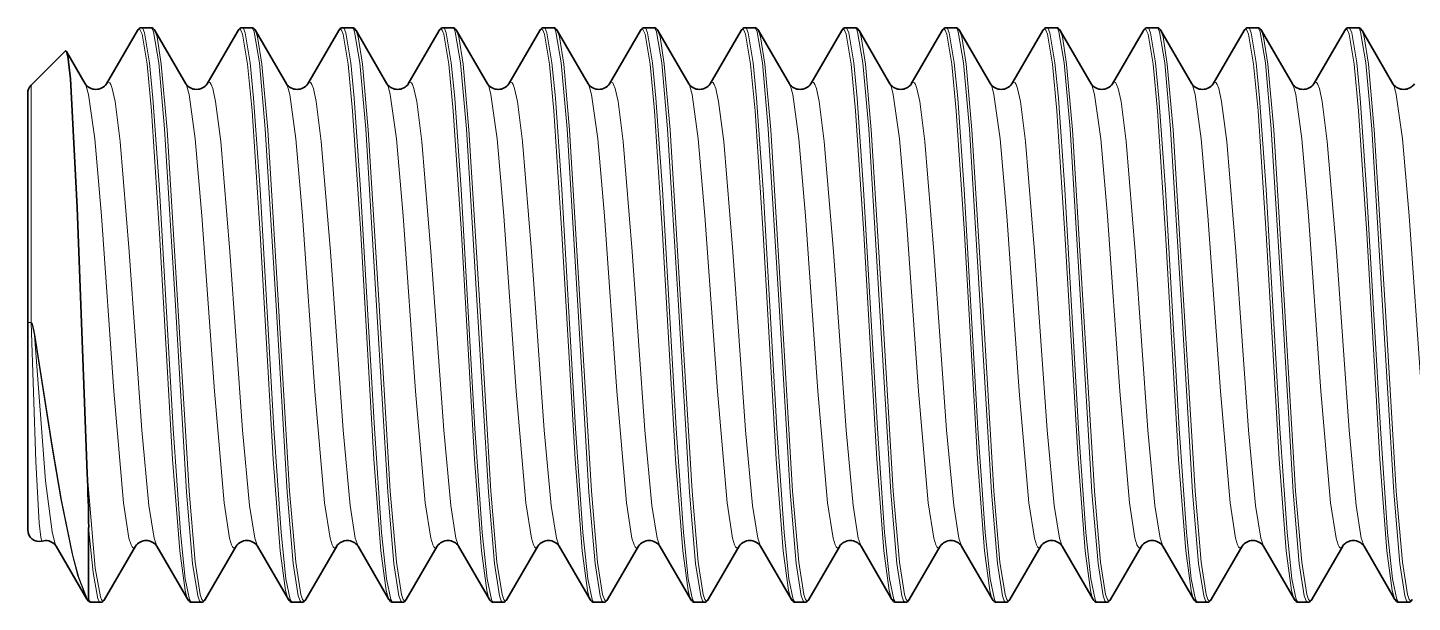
# Model space of a CAD drawing. Extents: x 276 to 976, y 40 to 757.
# Drawn here: x 859.6 to 869.23, y 452.56 to 456.56 of the extents above; entities that cross this region are included whole.
import ezdxf

# ---------------------------------------------------------------- set-up
doc = ezdxf.new("R2010")
doc.units = 0

msp = doc.modelspace()

# ---------------------------------------------------------------- linework, layer by layer
at = {"color": 7, "lineweight": 35, "ltscale": 0.010724}
for p, q in [((860.3629, 456.5435), (860.1475, 456.1726)), ((861.0629, 456.5435), (860.8474, 456.1726)), ((861.7628, 456.5435), (861.5474, 456.1726)), ((862.4628, 456.5435), (862.2474, 456.1726)), ((863.1628, 456.5435), (862.9474, 456.1726)), ((863.8629, 456.5435), (863.6475, 456.1726)), ((864.5629, 456.5435), (864.3474, 456.1726)), ((865.2628, 456.5435), (865.0474, 456.1726)), ((865.9628, 456.5435), (865.7474, 456.1726)), ((866.6628, 456.5435), (866.4474, 456.1726)), ((867.3629, 456.5435), (867.1475, 456.1726)), ((868.0629, 456.5435), (867.8474, 456.1726)), ((868.7628, 456.5435), (868.5474, 456.1726)), ((860.7128, 452.5822), (860.4974, 452.9531)), ((861.4128, 452.5822), (861.1974, 452.9531)), ((862.1129, 452.5822), (861.8975, 452.9531)), ((862.8129, 452.5822), (862.5974, 452.9531)), ((863.5128, 452.5822), (863.2974, 452.9531)), ((864.2128, 452.5822), (863.9974, 452.9531)), ((864.9128, 452.5822), (864.6974, 452.9531)), ((865.6129, 452.5822), (865.3975, 452.9531)), ((866.3129, 452.5822), (866.0974, 452.9531)), ((867.0128, 452.5822), (866.7974, 452.9531)), ((867.7128, 452.5822), (867.4974, 452.9531)), ((868.4128, 452.5822), (868.1974, 452.9531)), ((869.1129, 452.5822), (868.8975, 452.9531))]:
    msp.add_line(p, q, dxfattribs=at)
at = {"color": 7, "lineweight": 35, "ltscale": 0.00161}
for p, q in [((860.391, 456.5628), (860.4554, 456.5628)), ((861.791, 456.5628), (861.8553, 456.5628)), ((862.491, 456.5628), (862.5554, 456.5628)), ((863.191, 456.5628), (863.2554, 456.5628)), ((863.891, 456.5628), (863.9554, 456.5628)), ((865.291, 456.5628), (865.3553, 456.5628)), ((865.991, 456.5628), (866.0554, 456.5628)), ((866.691, 456.5628), (866.7554, 456.5628)), ((867.391, 456.5628), (867.4554, 456.5628)), ((868.791, 456.5628), (868.8553, 456.5628)), ((860.0409, 452.5628), (860.1053, 452.5628)), ((860.741, 452.5628), (860.8054, 452.5628)), ((861.441, 452.5628), (861.5054, 452.5628)), ((862.141, 452.5628), (862.2054, 452.5628)), ((863.541, 452.5628), (863.6053, 452.5628)), ((864.241, 452.5628), (864.3054, 452.5628)), ((864.941, 452.5628), (865.0054, 452.5628)), ((865.641, 452.5628), (865.7054, 452.5628)), ((867.041, 452.5628), (867.1053, 452.5628)), ((867.741, 452.5628), (867.8054, 452.5628)), ((868.441, 452.5628), (868.5054, 452.5628)), ((869.141, 452.5628), (869.2054, 452.5628))]:
    msp.add_line(p, q, dxfattribs=at)
at = {"color": 7, "lineweight": 35, "ltscale": 0.010723}
for p, q in [((860.4835, 456.5435), (860.6989, 456.1726)), ((861.8834, 456.5435), (862.0988, 456.1726)), ((862.5834, 456.5435), (862.7988, 456.1726)), ((863.2834, 456.5435), (863.4988, 456.1726)), ((863.9835, 456.5435), (864.1989, 456.1726)), ((865.3834, 456.5435), (865.5988, 456.1726)), ((866.0834, 456.5435), (866.2988, 456.1726)), ((866.7834, 456.5435), (866.9988, 456.1726)), ((867.4835, 456.5435), (867.6989, 456.1726)), ((868.8834, 456.5435), (869.0988, 456.1726)), ((860.1334, 452.5822), (860.3488, 452.9531)), ((860.8334, 452.5822), (861.0488, 452.9531)), ((861.5334, 452.5822), (861.7488, 452.9531)), ((862.2335, 452.5822), (862.4489, 452.9531)), ((863.6334, 452.5822), (863.8488, 452.9531)), ((864.3334, 452.5822), (864.5488, 452.9531)), ((865.0334, 452.5822), (865.2488, 452.9531)), ((865.7335, 452.5822), (865.9489, 452.9531)), ((867.1334, 452.5822), (867.3488, 452.9531)), ((867.8334, 452.5822), (868.0488, 452.9531)), ((868.5334, 452.5822), (868.7488, 452.9531))]:
    msp.add_line(p, q, dxfattribs=at)
at = {"color": 7, "lineweight": 35, "ltscale": 0.001611}
for p, q in [((861.0909, 456.5628), (861.1554, 456.5628)), ((864.5909, 456.5628), (864.6554, 456.5628)), ((868.0909, 456.5628), (868.1554, 456.5628)), ((862.8409, 452.5628), (862.9054, 452.5628)), ((866.3409, 452.5628), (866.4054, 452.5628))]:
    msp.add_line(p, q, dxfattribs=at)
at = {"color": 7, "lineweight": 35, "ltscale": 0.010722}
for p, q in [((861.1835, 456.5435), (861.3988, 456.1726)), ((864.6835, 456.5435), (864.8988, 456.1726)), ((868.1835, 456.5435), (868.3988, 456.1726)), ((862.9335, 452.5822), (863.1488, 452.9531)), ((866.4335, 452.5822), (866.6488, 452.9531))]:
    msp.add_line(p, q, dxfattribs=at)
at = {"color": 7, "lineweight": 35, "ltscale": 0.008427}
msp.add_line((859.6223, 456.162), (859.8607, 456.4004), dxfattribs=at)
at = {"color": 7, "lineweight": 35, "ltscale": 0.006509}
msp.add_line((859.868, 456.3977), (859.9988, 456.1726), dxfattribs=at)
at = {"color": 7, "lineweight": 35, "ltscale": 0.004721}
msp.add_line((859.5989, 455.9166), (859.5989, 456.1054), dxfattribs=at)
at = {"color": 7, "lineweight": 13, "ltscale": 0.004894}
msp.add_line((859.6223, 455.9662), (859.6223, 456.162), dxfattribs=at)
at = {"color": 7, "lineweight": 35, "ltscale": 0.035131}
msp.add_line((859.5989, 454.5114), (859.5989, 455.9166), dxfattribs=at)
at = {"color": 7, "lineweight": 13, "ltscale": 0.03642}
msp.add_line((859.6223, 454.5095), (859.6223, 455.9662), dxfattribs=at)
at = {"color": 7, "lineweight": 13, "ltscale": 0.000599894}
msp.add_line((859.5989, 454.5114), (859.6228, 454.5095), dxfattribs=at)
at = {"color": 7, "lineweight": 35, "ltscale": 0.033076}
msp.add_line((859.5989, 454.5114), (859.5989, 453.1884), dxfattribs=at)
at = {"color": 7, "lineweight": 13, "ltscale": 0.000602338}
msp.add_line((859.5989, 454.5114), (859.6228, 454.5085), dxfattribs=at)
at = {"color": 7, "lineweight": 13, "ltscale": 3.00273e-05}
msp.add_line((859.6223, 454.5095), (859.6229, 454.5084), dxfattribs=at)
at = {"color": 7, "lineweight": 13, "ltscale": 8.19761e-05}
msp.add_line((859.6484, 454.4238), (859.6453, 454.423), dxfattribs=at)
at = {"color": 7, "lineweight": 35, "ltscale": 0.00304}
msp.add_line((859.5989, 453.0667), (859.5989, 453.1884), dxfattribs=at)
at = {"color": 7, "lineweight": 35, "ltscale": 0.012357}
msp.add_line((860.0231, 452.5884), (860.0231, 453.0826), dxfattribs=at)
at = {"color": 7, "lineweight": 35, "ltscale": 0.000600061}
msp.add_line((859.7231, 452.9922), (859.6993, 452.9892), dxfattribs=at)
at = {"color": 7, "lineweight": 35, "ltscale": 0.010635}
msp.add_line((860.011, 452.5852), (859.7974, 452.9531), dxfattribs=at)
at = {"color": 7, "lineweight": 35, "ltscale": 0.000161462}
msp.add_line((860.011, 452.5852), (860.0143, 452.5797), dxfattribs=at)
at = {"color": 7, "lineweight": 35, "ltscale": 0.000131553}
msp.add_line((860.0173, 452.5759), (860.0141, 452.5801), dxfattribs=at)
at = {"color": 7, "lineweight": 13}
for points in [[(860.4294, 456.3087), (860.3945, 456.518), (860.3825, 456.5465), (860.3785, 456.5509), (860.3765, 456.5522), (860.3736, 456.5528)], [(860.4467, 456.318), (860.4117, 456.5281), (860.3998, 456.5565), (860.3958, 456.5609), (860.3938, 456.5622), (860.3909, 456.5628)], [(860.4554, 456.5628), (860.4575, 456.5625), (860.4616, 456.5597), (860.4658, 456.5541), (860.474, 456.5347), (860.511, 456.318)], [(860.4835, 456.5435), (860.4987, 456.4988), (860.5283, 456.3097)], [(861.1294, 456.3087), (861.0945, 456.518), (861.0825, 456.5465), (861.0785, 456.5509), (861.0765, 456.5522), (861.0736, 456.5528)], [(861.1467, 456.318), (861.1118, 456.5281), (861.0998, 456.5565), (861.0958, 456.5609), (861.0938, 456.5622), (861.0909, 456.5628)], [(861.1554, 456.5628), (861.1575, 456.5625), (861.1616, 456.5597), (861.1658, 456.5541), (861.174, 456.5347), (861.211, 456.318)], [(861.1835, 456.5435), (861.1987, 456.4988), (861.2283, 456.3097)], [(861.8293, 456.3087), (861.7944, 456.518), (861.7825, 456.5465), (861.7785, 456.5509), (861.7765, 456.5522), (861.7736, 456.5528)], [(861.8467, 456.318), (861.8118, 456.5281), (861.7998, 456.5565), (861.7958, 456.5609), (861.7938, 456.5622), (861.7909, 456.5628)], [(861.8553, 456.5628), (861.8574, 456.5625), (861.8616, 456.5597), (861.8657, 456.5541), (861.874, 456.5347), (861.911, 456.318)], [(861.8834, 456.5435), (861.8987, 456.4988), (861.9283, 456.3097)], [(862.5294, 456.3087), (862.4944, 456.518), (862.4825, 456.5465), (862.4785, 456.5509), (862.4765, 456.5522), (862.4736, 456.5528)], [(862.5466, 456.318), (862.5118, 456.5281), (862.4998, 456.5565), (862.4958, 456.5609), (862.4938, 456.5622), (862.4909, 456.5628)], [(862.5554, 456.5628), (862.5574, 456.5625), (862.5616, 456.5597), (862.5657, 456.5541), (862.574, 456.5347), (862.611, 456.318)], [(862.5834, 456.5435), (862.5987, 456.4988), (862.6283, 456.3097)], [(863.2294, 456.3087), (863.1945, 456.518), (863.1825, 456.5465), (863.1785, 456.5509), (863.1765, 456.5522), (863.1736, 456.5528)], [(863.2466, 456.318), (863.2118, 456.5281), (863.1998, 456.5565), (863.1958, 456.5609), (863.1938, 456.5622), (863.1909, 456.5628)], [(863.2554, 456.5628), (863.2574, 456.5625), (863.2616, 456.5597), (863.2657, 456.5541), (863.274, 456.5347), (863.311, 456.318)], [(863.2834, 456.5435), (863.2987, 456.4988), (863.3283, 456.3097)], [(863.9294, 456.3087), (863.8945, 456.518), (863.8825, 456.5465), (863.8785, 456.5509), (863.8765, 456.5522), (863.8736, 456.5528)], [(863.9467, 456.318), (863.9117, 456.5281), (863.8998, 456.5565), (863.8958, 456.5609), (863.8938, 456.5622), (863.8909, 456.5628)], [(863.9554, 456.5628), (863.9575, 456.5625), (863.9616, 456.5597), (863.9658, 456.5541), (863.974, 456.5347), (864.011, 456.318)], [(863.9835, 456.5435), (863.9987, 456.4988), (864.0283, 456.3097)], [(864.6294, 456.3087), (864.5945, 456.518), (864.5825, 456.5465), (864.5785, 456.5509), (864.5765, 456.5522), (864.5736, 456.5528)], [(864.6467, 456.318), (864.6118, 456.5281), (864.5998, 456.5565), (864.5958, 456.5609), (864.5938, 456.5622), (864.5909, 456.5628)], [(864.6554, 456.5628), (864.6575, 456.5625), (864.6616, 456.5597), (864.6658, 456.5541), (864.674, 456.5347), (864.711, 456.318)], [(864.6835, 456.5435), (864.6987, 456.4988), (864.7283, 456.3097)], [(865.3293, 456.3087), (865.2944, 456.518), (865.2825, 456.5465), (865.2785, 456.5509), (865.2765, 456.5522), (865.2736, 456.5528)], [(865.3467, 456.318), (865.3118, 456.5281), (865.2998, 456.5565), (865.2958, 456.5609), (865.2938, 456.5622), (865.2909, 456.5628)], [(865.3553, 456.5628), (865.3574, 456.5625), (865.3616, 456.5597), (865.3657, 456.5541), (865.374, 456.5347), (865.411, 456.318)], [(865.3834, 456.5435), (865.3987, 456.4988), (865.4283, 456.3097)], [(866.0294, 456.3087), (865.9944, 456.518), (865.9825, 456.5465), (865.9785, 456.5509), (865.9765, 456.5522), (865.9736, 456.5528)], [(866.0466, 456.318), (866.0118, 456.5281), (865.9998, 456.5565), (865.9958, 456.5609), (865.9938, 456.5622), (865.9909, 456.5628)], [(866.0554, 456.5628), (866.0574, 456.5625), (866.0616, 456.5597), (866.0657, 456.5541), (866.074, 456.5347), (866.111, 456.318)], [(866.0834, 456.5435), (866.0987, 456.4988), (866.1283, 456.3097)], [(866.7294, 456.3087), (866.6945, 456.518), (866.6825, 456.5465), (866.6785, 456.5509), (866.6765, 456.5522), (866.6736, 456.5528)], [(866.7466, 456.318), (866.7118, 456.5281), (866.6998, 456.5565), (866.6958, 456.5609), (866.6938, 456.5622), (866.6909, 456.5628)], [(866.7554, 456.5628), (866.7574, 456.5625), (866.7616, 456.5597), (866.7657, 456.5541), (866.774, 456.5347), (866.811, 456.318)], [(866.7834, 456.5435), (866.7987, 456.4988), (866.8283, 456.3097)], [(867.4294, 456.3087), (867.3945, 456.518), (867.3825, 456.5465), (867.3785, 456.5509), (867.3765, 456.5522), (867.3736, 456.5528)], [(867.4467, 456.318), (867.4117, 456.5281), (867.3998, 456.5565), (867.3958, 456.5609), (867.3938, 456.5622), (867.3909, 456.5628)], [(867.4554, 456.5628), (867.4575, 456.5625), (867.4616, 456.5597), (867.4658, 456.5541), (867.474, 456.5347), (867.511, 456.318)], [(867.4835, 456.5435), (867.4987, 456.4988), (867.5283, 456.3097)], [(868.1294, 456.3087), (868.0945, 456.518), (868.0825, 456.5465), (868.0785, 456.5509), (868.0765, 456.5522), (868.0736, 456.5528)], [(868.1467, 456.318), (868.1118, 456.5281), (868.0998, 456.5565), (868.0958, 456.5609), (868.0938, 456.5622), (868.0909, 456.5628)], [(868.1554, 456.5628), (868.1575, 456.5625), (868.1616, 456.5597), (868.1658, 456.5541), (868.174, 456.5347), (868.211, 456.318)], [(868.1835, 456.5435), (868.1987, 456.4988), (868.2283, 456.3097)], [(868.8293, 456.3087), (868.7944, 456.518), (868.7825, 456.5465), (868.7785, 456.5509), (868.7765, 456.5522), (868.7736, 456.5528)], [(868.8467, 456.318), (868.8118, 456.5281), (868.7998, 456.5565), (868.7958, 456.5609), (868.7938, 456.5622), (868.7909, 456.5628)], [(868.8553, 456.5628), (868.8574, 456.5625), (868.8616, 456.5597), (868.8657, 456.5541), (868.874, 456.5347), (868.911, 456.318)], [(868.8834, 456.5435), (868.8987, 456.4988), (868.9283, 456.3097)], [(860.7128, 452.5822), (860.7064, 452.5966), (860.6936, 452.6445), (860.6567, 452.9214), (860.6075, 453.5582), (860.5164, 455.1293), (860.4599, 455.9852), (860.4294, 456.3087)], [(860.7409, 452.5628), (860.7379, 452.5636), (860.7358, 452.565), (860.7318, 452.5697), (860.7256, 452.5817), (860.6957, 452.7256), (860.6616, 453.0488), (860.6111, 453.7736), (860.5156, 455.437), (860.4706, 456.0728), (860.4467, 456.318)], [(860.511, 456.318), (860.5519, 455.8577), (860.6266, 454.629), (860.7043, 453.3293), (860.7467, 452.833), (860.782, 452.6065), (860.7941, 452.573), (860.8002, 452.565), (860.8036, 452.5631), (860.8054, 452.5628)], [(860.5283, 456.3097), (860.5692, 455.8521), (860.6439, 454.6293), (860.7217, 453.3359), (860.764, 452.8422), (860.7993, 452.6166), (860.8114, 452.5831), (860.8174, 452.575), (860.8209, 452.5731), (860.8226, 452.5728)], [(861.4128, 452.5822), (861.4064, 452.5966), (861.3936, 452.6445), (861.3567, 452.9214), (861.3076, 453.5582), (861.2164, 455.1293), (861.1599, 455.9852), (861.1294, 456.3087)], [(861.4409, 452.5628), (861.4379, 452.5636), (861.4358, 452.565), (861.4318, 452.5697), (861.4257, 452.5817), (861.3957, 452.7256), (861.3616, 453.0488), (861.3112, 453.7736), (861.2156, 455.437), (861.1707, 456.0728), (861.1467, 456.318)], [(861.211, 456.318), (861.2518, 455.8577), (861.3267, 454.629), (861.4044, 453.3293), (861.4467, 452.833), (861.482, 452.6065), (861.4941, 452.573), (861.5002, 452.565), (861.5037, 452.5631), (861.5054, 452.5628)], [(861.2283, 456.3097), (861.2692, 455.8521), (861.3439, 454.6293), (861.4217, 453.3359), (861.464, 452.8422), (861.4993, 452.6166), (861.5114, 452.5831), (861.5175, 452.575), (861.5209, 452.5731), (861.5226, 452.5728)], [(862.1129, 452.5822), (862.1064, 452.5966), (862.0936, 452.6445), (862.0566, 452.9214), (862.0076, 453.5582), (861.9164, 455.1293), (861.8599, 455.9852), (861.8293, 456.3087)], [(862.1409, 452.5628), (862.1378, 452.5636), (862.1358, 452.565), (862.1317, 452.5697), (862.1256, 452.5817), (862.0957, 452.7256), (862.0616, 453.0488), (862.0112, 453.7736), (861.9155, 455.437), (861.8706, 456.0728), (861.8467, 456.318)], [(861.911, 456.318), (861.9518, 455.8577), (862.0266, 454.629), (862.1044, 453.3293), (862.1467, 452.833), (862.182, 452.6065), (862.1941, 452.573), (862.2002, 452.565), (862.2036, 452.5631), (862.2054, 452.5628)], [(861.9283, 456.3097), (861.9691, 455.8521), (862.0439, 454.6293), (862.1217, 453.3359), (862.1641, 452.8422), (862.1993, 452.6166), (862.2114, 452.5831), (862.2175, 452.575), (862.2209, 452.5731), (862.2227, 452.5728)], [(862.8129, 452.5822), (862.8064, 452.5966), (862.7936, 452.6445), (862.7567, 452.9214), (862.7076, 453.5582), (862.6165, 455.1293), (862.5599, 455.9852), (862.5294, 456.3087)], [(862.8409, 452.5628), (862.8378, 452.5636), (862.8358, 452.565), (862.8317, 452.5697), (862.8257, 452.5817), (862.7957, 452.7256), (862.7616, 453.0488), (862.7112, 453.7736), (862.6155, 455.437), (862.5707, 456.0728), (862.5466, 456.318)], [(862.611, 456.318), (862.6519, 455.8577), (862.7266, 454.629), (862.8043, 453.3293), (862.8467, 452.833), (862.882, 452.6065), (862.8941, 452.573), (862.9001, 452.565), (862.9036, 452.5631), (862.9054, 452.5628)], [(862.6283, 456.3097), (862.6691, 455.8521), (862.744, 454.6293), (862.8217, 453.3359), (862.864, 452.8422), (862.8993, 452.6166), (862.9114, 452.5831), (862.9175, 452.575), (862.9209, 452.5731), (862.9227, 452.5728)], [(863.5128, 452.5822), (863.5064, 452.5966), (863.4937, 452.6445), (863.4567, 452.9214), (863.4076, 453.5582), (863.3164, 455.1293), (863.2599, 455.9852), (863.2294, 456.3087)], [(863.5409, 452.5628), (863.5378, 452.5636), (863.5358, 452.565), (863.5317, 452.5697), (863.5256, 452.5817), (863.4957, 452.7256), (863.4617, 453.0488), (863.4111, 453.7736), (863.3156, 455.437), (863.2706, 456.0728), (863.2466, 456.318)], [(863.311, 456.318), (863.3519, 455.8577), (863.4266, 454.629), (863.5043, 453.3293), (863.5468, 452.833), (863.582, 452.6065), (863.5941, 452.573), (863.6002, 452.565), (863.6036, 452.5631), (863.6053, 452.5628)], [(863.3283, 456.3097), (863.3691, 455.8521), (863.444, 454.6293), (863.5217, 453.3359), (863.564, 452.8422), (863.5992, 452.6166), (863.6114, 452.5831), (863.6174, 452.575), (863.6209, 452.5731), (863.6227, 452.5728)], [(864.2128, 452.5822), (864.2064, 452.5966), (864.1936, 452.6445), (864.1567, 452.9214), (864.1075, 453.5582), (864.0164, 455.1293), (863.9599, 455.9852), (863.9294, 456.3087)], [(864.2409, 452.5628), (864.2379, 452.5636), (864.2358, 452.565), (864.2318, 452.5697), (864.2256, 452.5817), (864.1957, 452.7256), (864.1616, 453.0488), (864.1111, 453.7736), (864.0156, 455.437), (863.9706, 456.0728), (863.9467, 456.318)], [(864.011, 456.318), (864.0519, 455.8577), (864.1266, 454.629), (864.2043, 453.3293), (864.2467, 452.833), (864.282, 452.6065), (864.2941, 452.573), (864.3002, 452.565), (864.3036, 452.5631), (864.3054, 452.5628)], [(864.0283, 456.3097), (864.0692, 455.8521), (864.1439, 454.6293), (864.2217, 453.3359), (864.264, 452.8422), (864.2993, 452.6166), (864.3114, 452.5831), (864.3174, 452.575), (864.3209, 452.5731), (864.3226, 452.5728)], [(864.9128, 452.5822), (864.9064, 452.5966), (864.8936, 452.6445), (864.8567, 452.9214), (864.8076, 453.5582), (864.7164, 455.1293), (864.6599, 455.9852), (864.6294, 456.3087)], [(864.9409, 452.5628), (864.9379, 452.5636), (864.9358, 452.565), (864.9318, 452.5697), (864.9257, 452.5817), (864.8957, 452.7256), (864.8616, 453.0488), (864.8112, 453.7736), (864.7156, 455.437), (864.6707, 456.0728), (864.6467, 456.318)], [(864.711, 456.318), (864.7518, 455.8577), (864.8267, 454.629), (864.9044, 453.3293), (864.9467, 452.833), (864.982, 452.6065), (864.9941, 452.573), (865.0002, 452.565), (865.0037, 452.5631), (865.0054, 452.5628)], [(864.7283, 456.3097), (864.7692, 455.8521), (864.8439, 454.6293), (864.9217, 453.3359), (864.964, 452.8422), (864.9993, 452.6166), (865.0114, 452.5831), (865.0175, 452.575), (865.0209, 452.5731), (865.0226, 452.5728)], [(865.6129, 452.5822), (865.6064, 452.5966), (865.5936, 452.6445), (865.5566, 452.9214), (865.5076, 453.5582), (865.4164, 455.1293), (865.3599, 455.9852), (865.3293, 456.3087)], [(865.6409, 452.5628), (865.6378, 452.5636), (865.6358, 452.565), (865.6317, 452.5697), (865.6256, 452.5817), (865.5957, 452.7256), (865.5616, 453.0488), (865.5112, 453.7736), (865.4155, 455.437), (865.3706, 456.0728), (865.3467, 456.318)], [(865.411, 456.318), (865.4518, 455.8577), (865.5266, 454.629), (865.6044, 453.3293), (865.6467, 452.833), (865.682, 452.6065), (865.6941, 452.573), (865.7002, 452.565), (865.7036, 452.5631), (865.7054, 452.5628)], [(865.4283, 456.3097), (865.4691, 455.8521), (865.5439, 454.6293), (865.6217, 453.3359), (865.6641, 452.8422), (865.6993, 452.6166), (865.7114, 452.5831), (865.7175, 452.575), (865.7209, 452.5731), (865.7227, 452.5728)], [(866.3129, 452.5822), (866.3064, 452.5966), (866.2936, 452.6445), (866.2567, 452.9214), (866.2076, 453.5582), (866.1165, 455.1293), (866.0599, 455.9852), (866.0294, 456.3087)], [(866.3409, 452.5628), (866.3378, 452.5636), (866.3358, 452.565), (866.3317, 452.5697), (866.3257, 452.5817), (866.2957, 452.7256), (866.2616, 453.0488), (866.2112, 453.7736), (866.1155, 455.437), (866.0707, 456.0728), (866.0466, 456.318)], [(866.111, 456.318), (866.1519, 455.8577), (866.2266, 454.629), (866.3043, 453.3293), (866.3467, 452.833), (866.382, 452.6065), (866.3941, 452.573), (866.4001, 452.565), (866.4036, 452.5631), (866.4054, 452.5628)], [(866.1283, 456.3097), (866.1691, 455.8521), (866.244, 454.6293), (866.3217, 453.3359), (866.364, 452.8422), (866.3993, 452.6166), (866.4114, 452.5831), (866.4175, 452.575), (866.4209, 452.5731), (866.4227, 452.5728)], [(867.0128, 452.5822), (867.0064, 452.5966), (866.9937, 452.6445), (866.9567, 452.9214), (866.9076, 453.5582), (866.8164, 455.1293), (866.7599, 455.9852), (866.7294, 456.3087)], [(867.0409, 452.5628), (867.0378, 452.5636), (867.0358, 452.565), (867.0317, 452.5697), (867.0256, 452.5817), (866.9957, 452.7256), (866.9617, 453.0488), (866.9111, 453.7736), (866.8156, 455.437), (866.7706, 456.0728), (866.7466, 456.318)], [(866.811, 456.318), (866.8519, 455.8577), (866.9266, 454.629), (867.0043, 453.3293), (867.0468, 452.833), (867.082, 452.6065), (867.0941, 452.573), (867.1002, 452.565), (867.1036, 452.5631), (867.1053, 452.5628)], [(866.8283, 456.3097), (866.8691, 455.8521), (866.944, 454.6293), (867.0217, 453.3359), (867.064, 452.8422), (867.0992, 452.6166), (867.1114, 452.5831), (867.1174, 452.575), (867.1209, 452.5731), (867.1227, 452.5728)], [(867.7128, 452.5822), (867.7064, 452.5966), (867.6936, 452.6445), (867.6567, 452.9214), (867.6075, 453.5582), (867.5164, 455.1293), (867.4599, 455.9852), (867.4294, 456.3087)], [(867.7409, 452.5628), (867.7379, 452.5636), (867.7358, 452.565), (867.7318, 452.5697), (867.7256, 452.5817), (867.6957, 452.7256), (867.6616, 453.0488), (867.6111, 453.7736), (867.5156, 455.437), (867.4706, 456.0728), (867.4467, 456.318)], [(867.511, 456.318), (867.5519, 455.8577), (867.6266, 454.629), (867.7043, 453.3293), (867.7467, 452.833), (867.782, 452.6065), (867.7941, 452.573), (867.8002, 452.565), (867.8036, 452.5631), (867.8054, 452.5628)], [(867.5283, 456.3097), (867.5692, 455.8521), (867.6439, 454.6293), (867.7217, 453.3359), (867.764, 452.8422), (867.7993, 452.6166), (867.8114, 452.5831), (867.8174, 452.575), (867.8209, 452.5731), (867.8226, 452.5728)], [(868.4128, 452.5822), (868.4064, 452.5966), (868.3936, 452.6445), (868.3567, 452.9214), (868.3076, 453.5582), (868.2164, 455.1293), (868.1599, 455.9852), (868.1294, 456.3087)], [(868.4409, 452.5628), (868.4379, 452.5636), (868.4358, 452.565), (868.4318, 452.5697), (868.4257, 452.5817), (868.3957, 452.7256), (868.3616, 453.0488), (868.3112, 453.7736), (868.2156, 455.437), (868.1707, 456.0728), (868.1467, 456.318)], [(868.211, 456.318), (868.2518, 455.8577), (868.3267, 454.629), (868.4044, 453.3293), (868.4467, 452.833), (868.482, 452.6065), (868.4941, 452.573), (868.5002, 452.565), (868.5037, 452.5631), (868.5054, 452.5628)], [(868.2283, 456.3097), (868.2692, 455.8521), (868.3439, 454.6293), (868.4217, 453.3359), (868.464, 452.8422), (868.4993, 452.6166), (868.5114, 452.5831), (868.5175, 452.575), (868.5209, 452.5731), (868.5226, 452.5728)], [(869.1129, 452.5822), (869.1064, 452.5966), (869.0936, 452.6445), (869.0566, 452.9214), (869.0076, 453.5582), (868.9164, 455.1293), (868.8599, 455.9852), (868.8293, 456.3087)], [(869.1409, 452.5628), (869.1378, 452.5636), (869.1358, 452.565), (869.1317, 452.5697), (869.1256, 452.5817), (869.0957, 452.7256), (869.0616, 453.0488), (869.0112, 453.7736), (868.9155, 455.437), (868.8706, 456.0728), (868.8467, 456.318)], [(868.911, 456.318), (868.9518, 455.8577), (869.0266, 454.629), (869.1044, 453.3293), (869.1467, 452.833), (869.182, 452.6065), (869.1941, 452.573), (869.2002, 452.565), (869.2036, 452.5631), (869.2054, 452.5628)], [(868.9283, 456.3097), (868.9691, 455.8521), (869.0439, 454.6293), (869.1217, 453.3359), (869.1641, 452.8422), (869.1993, 452.6166), (869.2114, 452.5831), (869.2175, 452.575), (869.2209, 452.5731), (869.2227, 452.5728)], [(859.9988, 456.1726), (860.0067, 456.1552), (860.022, 456.0985), (860.065, 455.7899), (860.1117, 455.252), (860.1978, 454.0318), (860.2653, 453.2547), (860.3036, 453.0083), (860.3177, 452.9627), (860.3248, 452.9493), (860.3297, 452.9441), (860.332, 452.9426), (860.3356, 452.9417)], [(860.1606, 456.184), (860.1658, 456.1822), (860.1693, 456.179), (860.1762, 456.1681), (860.1865, 456.1405), (860.2065, 456.0486), (860.2419, 455.7714), (860.3049, 455.005), (860.3933, 453.7603), (860.4423, 453.2375), (860.4783, 453.0094), (860.4974, 452.9531)], [(860.6989, 456.1726), (860.7067, 456.1552), (860.722, 456.0985), (860.765, 455.7899), (860.8117, 455.252), (860.8978, 454.0318), (860.9652, 453.2547), (861.0036, 453.0083), (861.0177, 452.9627), (861.0248, 452.9493), (861.0297, 452.9441), (861.032, 452.9426), (861.0356, 452.9417)], [(860.8606, 456.184), (860.8658, 456.1822), (860.8693, 456.179), (860.8762, 456.1681), (860.8865, 456.1405), (860.9065, 456.0486), (860.9419, 455.7714), (861.0049, 455.005), (861.0933, 453.7603), (861.1423, 453.2375), (861.1783, 453.0094), (861.1974, 452.9531)], [(861.3988, 456.1726), (861.4066, 456.1552), (861.422, 456.0985), (861.465, 455.7899), (861.5117, 455.252), (861.5978, 454.0318), (861.6652, 453.2547), (861.7036, 453.0083), (861.7177, 452.9627), (861.7249, 452.9493), (861.7296, 452.9441), (861.7321, 452.9426), (861.7357, 452.9417)], [(861.5607, 456.184), (861.5659, 456.1822), (861.5693, 456.179), (861.5762, 456.1681), (861.5865, 456.1405), (861.6064, 456.0486), (861.6419, 455.7714), (861.7048, 455.005), (861.7933, 453.7603), (861.8423, 453.2375), (861.8783, 453.0094), (861.8975, 452.9531)], [(862.0988, 456.1726), (862.1066, 456.1552), (862.1219, 456.0985), (862.165, 455.7899), (862.2117, 455.252), (862.2979, 454.0318), (862.3652, 453.2547), (862.4036, 453.0083), (862.4177, 452.9627), (862.4249, 452.9493), (862.4296, 452.9441), (862.432, 452.9426), (862.4357, 452.9417)], [(862.2606, 456.184), (862.2659, 456.1822), (862.2693, 456.179), (862.2762, 456.1681), (862.2865, 456.1405), (862.3065, 456.0486), (862.3419, 455.7714), (862.4048, 455.005), (862.4933, 453.7603), (862.5422, 453.2375), (862.5783, 453.0094), (862.5974, 452.9531)], [(862.7988, 456.1726), (862.8066, 456.1552), (862.822, 456.0985), (862.865, 455.7899), (862.9117, 455.252), (862.9978, 454.0318), (863.0652, 453.2547), (863.1036, 453.0083), (863.1177, 452.9627), (863.1249, 452.9493), (863.1296, 452.9441), (863.132, 452.9426), (863.1356, 452.9417)], [(862.9606, 456.184), (862.9658, 456.1822), (862.9693, 456.179), (862.9762, 456.1681), (862.9865, 456.1405), (863.0065, 456.0486), (863.0419, 455.7714), (863.1049, 455.005), (863.1934, 453.7603), (863.2422, 453.2375), (863.2783, 453.0094), (863.2974, 452.9531)], [(863.4988, 456.1726), (863.5067, 456.1552), (863.522, 456.0985), (863.565, 455.7899), (863.6117, 455.252), (863.6978, 454.0318), (863.7653, 453.2547), (863.8036, 453.0083), (863.8177, 452.9627), (863.8248, 452.9493), (863.8297, 452.9441), (863.832, 452.9426), (863.8356, 452.9417)], [(863.6606, 456.184), (863.6658, 456.1822), (863.6693, 456.179), (863.6762, 456.1681), (863.6865, 456.1405), (863.7065, 456.0486), (863.7419, 455.7714), (863.8049, 455.005), (863.8933, 453.7603), (863.9423, 453.2375), (863.9783, 453.0094), (863.9974, 452.9531)], [(864.1989, 456.1726), (864.2067, 456.1552), (864.222, 456.0985), (864.265, 455.7899), (864.3117, 455.252), (864.3978, 454.0318), (864.4652, 453.2547), (864.5036, 453.0083), (864.5177, 452.9627), (864.5248, 452.9493), (864.5297, 452.9441), (864.532, 452.9426), (864.5356, 452.9417)], [(864.3606, 456.184), (864.3658, 456.1822), (864.3693, 456.179), (864.3762, 456.1681), (864.3865, 456.1405), (864.4065, 456.0486), (864.4419, 455.7714), (864.5049, 455.005), (864.5933, 453.7603), (864.6423, 453.2375), (864.6783, 453.0094), (864.6974, 452.9531)], [(864.8988, 456.1726), (864.9066, 456.1552), (864.922, 456.0985), (864.965, 455.7899), (865.0117, 455.252), (865.0978, 454.0318), (865.1652, 453.2547), (865.2036, 453.0083), (865.2177, 452.9627), (865.2249, 452.9493), (865.2296, 452.9441), (865.2321, 452.9426), (865.2357, 452.9417)], [(865.0607, 456.184), (865.0659, 456.1822), (865.0693, 456.179), (865.0762, 456.1681), (865.0865, 456.1405), (865.1064, 456.0486), (865.1419, 455.7714), (865.2048, 455.005), (865.2933, 453.7603), (865.3423, 453.2375), (865.3783, 453.0094), (865.3975, 452.9531)], [(865.5988, 456.1726), (865.6066, 456.1552), (865.6219, 456.0985), (865.665, 455.7899), (865.7117, 455.252), (865.7979, 454.0318), (865.8652, 453.2547), (865.9036, 453.0083), (865.9177, 452.9627), (865.9249, 452.9493), (865.9296, 452.9441), (865.932, 452.9426), (865.9357, 452.9417)], [(865.7606, 456.184), (865.7659, 456.1822), (865.7693, 456.179), (865.7762, 456.1681), (865.7865, 456.1405), (865.8065, 456.0486), (865.8419, 455.7714), (865.9048, 455.005), (865.9933, 453.7603), (866.0422, 453.2375), (866.0783, 453.0094), (866.0974, 452.9531)], [(866.2988, 456.1726), (866.3066, 456.1552), (866.322, 456.0985), (866.365, 455.7899), (866.4117, 455.252), (866.4978, 454.0318), (866.5652, 453.2547), (866.6036, 453.0083), (866.6177, 452.9627), (866.6249, 452.9493), (866.6296, 452.9441), (866.632, 452.9426), (866.6356, 452.9417)], [(866.4606, 456.184), (866.4658, 456.1822), (866.4693, 456.179), (866.4762, 456.1681), (866.4865, 456.1405), (866.5065, 456.0486), (866.5419, 455.7714), (866.6049, 455.005), (866.6934, 453.7603), (866.7422, 453.2375), (866.7783, 453.0094), (866.7974, 452.9531)], [(866.9988, 456.1726), (867.0067, 456.1552), (867.022, 456.0985), (867.065, 455.7899), (867.1117, 455.252), (867.1978, 454.0318), (867.2653, 453.2547), (867.3036, 453.0083), (867.3177, 452.9627), (867.3248, 452.9493), (867.3297, 452.9441), (867.332, 452.9426), (867.3356, 452.9417)], [(867.1606, 456.184), (867.1658, 456.1822), (867.1693, 456.179), (867.1762, 456.1681), (867.1865, 456.1405), (867.2065, 456.0486), (867.2419, 455.7714), (867.3049, 455.005), (867.3933, 453.7603), (867.4423, 453.2375), (867.4783, 453.0094), (867.4974, 452.9531)], [(867.6989, 456.1726), (867.7067, 456.1552), (867.722, 456.0985), (867.765, 455.7899), (867.8117, 455.252), (867.8978, 454.0318), (867.9652, 453.2547), (868.0036, 453.0083), (868.0177, 452.9627), (868.0248, 452.9493), (868.0297, 452.9441), (868.032, 452.9426), (868.0356, 452.9417)], [(867.8606, 456.184), (867.8658, 456.1822), (867.8693, 456.179), (867.8762, 456.1681), (867.8865, 456.1405), (867.9065, 456.0486), (867.9419, 455.7714), (868.0049, 455.005), (868.0933, 453.7603), (868.1423, 453.2375), (868.1783, 453.0094), (868.1974, 452.9531)], [(868.3988, 456.1726), (868.4066, 456.1552), (868.422, 456.0985), (868.465, 455.7899), (868.5117, 455.252), (868.5978, 454.0318), (868.6652, 453.2547), (868.7036, 453.0083), (868.7177, 452.9627), (868.7249, 452.9493), (868.7296, 452.9441), (868.7321, 452.9426), (868.7357, 452.9417)], [(868.5607, 456.184), (868.5659, 456.1822), (868.5693, 456.179), (868.5762, 456.1681), (868.5865, 456.1405), (868.6064, 456.0486), (868.6419, 455.7714), (868.7048, 455.005), (868.7933, 453.7603), (868.8423, 453.2375), (868.8783, 453.0094), (868.8975, 452.9531)], [(869.0988, 456.1726), (869.1066, 456.1552), (869.1219, 456.0985), (869.165, 455.7899), (869.2117, 455.252), (869.2979, 454.0318), (869.3652, 453.2547), (869.4036, 453.0083), (869.4177, 452.9627), (869.4249, 452.9493), (869.4296, 452.9441), (869.432, 452.9426), (869.4357, 452.9417)], [(859.6228, 454.5086), (859.6558, 453.5438), (859.6788, 453.1146)], [(859.6453, 454.423), (859.6311, 454.4955), (859.6229, 454.5086)], [(860.011, 452.5852), (859.9481, 452.7463), (859.9075, 452.9006), (859.83, 453.2835), (859.7676, 453.6505), (859.6453, 454.423)], [(859.6453, 454.423), (859.7239, 453.4081), (859.769, 453.0537), (859.7878, 452.9756), (859.7974, 452.9531)], [(860.0173, 452.5759), (859.9538, 452.7341), (859.9128, 452.8881), (859.8348, 453.2725), (859.7719, 453.643), (859.6484, 454.4238)], [(860.1227, 452.5728), (860.1206, 452.5732), (860.1166, 452.5759), (860.1125, 452.5812), (860.1044, 452.5996), (860.0687, 452.8013), (860.0131, 453.4598)], [(859.6984, 452.9892), (859.6972, 452.9901), (859.6946, 452.9949), (859.6896, 453.0169), (859.6788, 453.1146)], [(860.1053, 452.5628), (860.1034, 452.5631), (860.0995, 452.5655), (860.0957, 452.5703), (860.088, 452.587), (860.0541, 452.7709), (860.0231, 453.0826)]]:
    msp.add_lwpolyline(points, dxfattribs=at)
at = {"color": 7, "lineweight": 35}
for points in [[(859.896, 456.2065), (859.8775, 456.3648), (859.8712, 456.3904), (859.868, 456.3977)], [(860.0131, 453.4598), (859.9434, 455.3106), (859.896, 456.2065)], [(860.0173, 452.5759), (860.0203, 452.5744), (860.0216, 452.5753), (860.0223, 452.5775), (860.0231, 452.5884)]]:
    msp.add_lwpolyline(points, dxfattribs=at)
for centre, radius, start, end in [((860.3934, 456.5298), 0.0333, 94.24576, 155.74751), ((860.4529, 456.5298), 0.0333, 24.21057, 85.74626), ((861.0934, 456.5298), 0.0333, 94.24576, 155.74751), ((861.1529, 456.5298), 0.0333, 24.21057, 85.74626), ((861.7933, 456.5298), 0.0333, 94.24576, 155.74751), ((861.8529, 456.5298), 0.0333, 24.21057, 85.74626), ((862.4933, 456.5298), 0.0333, 94.24576, 155.74751), ((862.5529, 456.5298), 0.0333, 24.21057, 85.74626), ((863.1934, 456.5298), 0.0333, 94.24576, 155.74751), ((863.2529, 456.5298), 0.0333, 24.21057, 85.74626), ((863.8934, 456.5298), 0.0333, 94.24576, 155.74751), ((863.9529, 456.5298), 0.0333, 24.21057, 85.74626), ((864.5934, 456.5298), 0.0333, 94.24576, 155.74751), ((864.6529, 456.5298), 0.0333, 24.21057, 85.74626), ((865.2933, 456.5298), 0.0333, 94.24576, 155.74751), ((865.3529, 456.5298), 0.0333, 24.21057, 85.74626), ((865.9933, 456.5298), 0.0333, 94.24576, 155.74751), ((866.0529, 456.5298), 0.0333, 24.21057, 85.74627), ((866.6934, 456.5298), 0.0333, 94.24576, 155.74751), ((866.7529, 456.5298), 0.0333, 24.21057, 85.74626), ((867.3934, 456.5298), 0.0333, 94.24576, 155.74751), ((867.4529, 456.5298), 0.0333, 24.21057, 85.74627), ((868.0934, 456.5298), 0.0333, 94.24577, 155.74751), ((868.1529, 456.5298), 0.0333, 24.21057, 85.74626), ((868.7933, 456.5298), 0.0333, 94.24576, 155.74751), ((868.8529, 456.5298), 0.0333, 24.21057, 85.74626), ((859.8635, 456.3972), 0.00439, 6.84841, 131.10857), ((859.6789, 456.1054), 0.08, 135.00449, 179.99551), ((860.0717, 456.2213), 0.0878, 213.78976, 270.96189), ((860.0746, 456.2213), 0.0878, 269.03811, 326.21024), ((860.7717, 456.2213), 0.0878, 213.78976, 270.96189), ((860.7746, 456.2213), 0.0878, 269.03811, 326.21024), ((861.4717, 456.2213), 0.0878, 213.78976, 270.96189), ((861.4746, 456.2213), 0.0878, 269.03811, 326.21024), ((862.1716, 456.2213), 0.0878, 213.78976, 270.96189), ((862.1746, 456.2213), 0.0878, 269.03812, 326.21024), ((862.8716, 456.2213), 0.0878, 213.78976, 270.96189), ((862.8746, 456.2213), 0.0878, 269.03811, 326.21024), ((863.5717, 456.2213), 0.0878, 213.78976, 270.96189), ((863.5746, 456.2213), 0.0878, 269.03811, 326.21024), ((864.2717, 456.2213), 0.0878, 213.78976, 270.96189), ((864.2746, 456.2213), 0.0878, 269.03811, 326.21024), ((864.9717, 456.2213), 0.0878, 213.78976, 270.96189), ((864.9746, 456.2213), 0.0878, 269.03811, 326.21024), ((865.6716, 456.2213), 0.0878, 213.78976, 270.96189), ((865.6746, 456.2213), 0.0878, 269.03811, 326.21024), ((866.3716, 456.2213), 0.0878, 213.78976, 270.96189), ((866.3746, 456.2213), 0.0878, 269.03811, 326.21024), ((867.0717, 456.2213), 0.0878, 213.78976, 270.96189), ((867.0746, 456.2213), 0.0878, 269.03811, 326.21024), ((867.7717, 456.2213), 0.0878, 213.78976, 270.96189), ((867.7746, 456.2213), 0.0878, 269.03811, 326.21024), ((868.4717, 456.2213), 0.0878, 213.78975, 270.96189), ((868.4746, 456.2213), 0.0878, 269.03811, 326.21024), ((869.1716, 456.2213), 0.0878, 213.78976, 270.96189), ((869.1746, 456.2213), 0.0878, 269.03812, 326.21024), ((849.5714, 452.9878), 10.4522, 0.51994, 2.58813), ((859.6789, 453.0665), 0.08, 180.01534, 284.81897), ((859.7246, 452.9044), 0.0878, 33.79799, 90.96106), ((860.4216, 452.9044), 0.0878, 89.03811, 146.21024), ((860.4246, 452.9044), 0.0878, 33.78976, 90.96189), ((861.1216, 452.9044), 0.0878, 89.03811, 146.21024), ((861.1246, 452.9044), 0.0878, 33.78976, 90.96189), ((861.8217, 452.9044), 0.0878, 89.03811, 146.21024), ((861.8246, 452.9044), 0.0878, 33.78976, 90.96189), ((862.5217, 452.9044), 0.0878, 89.03811, 146.21024), ((862.5246, 452.9044), 0.0878, 33.78976, 90.96188), ((863.2217, 452.9044), 0.0878, 89.03811, 146.21024), ((863.2246, 452.9044), 0.0878, 33.78976, 90.96189), ((863.9216, 452.9044), 0.0878, 89.03811, 146.21024), ((863.9246, 452.9044), 0.0878, 33.78976, 90.96189), ((864.6216, 452.9044), 0.0878, 89.03811, 146.21024), ((864.6246, 452.9044), 0.0878, 33.78976, 90.96188), ((865.3217, 452.9044), 0.0878, 89.03811, 146.21024), ((865.3246, 452.9044), 0.0878, 33.78976, 90.96189), ((866.0217, 452.9044), 0.0878, 89.03811, 146.21024), ((866.0246, 452.9044), 0.0878, 33.78976, 90.96189), ((866.7217, 452.9044), 0.0878, 89.03811, 146.21024), ((866.7246, 452.9044), 0.0878, 33.78976, 90.96189), ((867.4216, 452.9044), 0.0878, 89.03811, 146.21024), ((867.4246, 452.9044), 0.0878, 33.78976, 90.96189), ((868.1216, 452.9044), 0.0878, 89.03811, 146.21024), ((868.1246, 452.9044), 0.0878, 33.78976, 90.96188), ((868.8217, 452.9044), 0.0878, 89.03811, 146.21024), ((868.8246, 452.9044), 0.0878, 33.78976, 90.96189), ((860.0432, 452.5954), 0.0328, 208.63354, 265.97813), ((860.1029, 452.5959), 0.0333, 274.25373, 335.78949), ((860.7433, 452.5959), 0.0333, 204.25249, 265.75424), ((860.8029, 452.5959), 0.0333, 274.25374, 335.78943), ((861.4434, 452.5959), 0.0333, 204.25249, 265.75424), ((861.5029, 452.5959), 0.0333, 274.25374, 335.78943), ((862.1434, 452.5959), 0.0333, 204.25249, 265.75424), ((862.2029, 452.5959), 0.0333, 274.25374, 335.78943), ((862.8434, 452.5959), 0.0333, 204.25249, 265.75424), ((862.9029, 452.5959), 0.0333, 274.25374, 335.78943), ((863.5433, 452.5959), 0.0333, 204.25249, 265.75424), ((863.6029, 452.5959), 0.0333, 274.25374, 335.78943), ((864.2433, 452.5959), 0.0333, 204.25249, 265.75424), ((864.3029, 452.5959), 0.0333, 274.25374, 335.78943), ((864.9434, 452.5959), 0.0333, 204.25249, 265.75424), ((865.0029, 452.5959), 0.0333, 274.25374, 335.78943), ((865.6434, 452.5959), 0.0333, 204.25249, 265.75424), ((865.7029, 452.5959), 0.0333, 274.25374, 335.78943), ((866.3434, 452.5959), 0.0333, 204.25249, 265.75424), ((866.4029, 452.5959), 0.0333, 274.25374, 335.78943), ((867.0433, 452.5959), 0.0333, 204.25249, 265.75424), ((867.1029, 452.5959), 0.0333, 274.25374, 335.78943), ((867.7433, 452.5959), 0.0333, 204.25249, 265.75424), ((867.8029, 452.5959), 0.0333, 274.25374, 335.78943), ((868.4434, 452.5959), 0.0333, 204.25249, 265.75424), ((868.5029, 452.5959), 0.0333, 274.25374, 335.78943), ((869.1434, 452.5959), 0.0333, 204.25249, 265.75423), ((869.2029, 452.5959), 0.0333, 274.25373, 335.78943)]:
    msp.add_arc(centre, radius, start, end, dxfattribs=at)
at = {"color": 7, "lineweight": 13}
for centre, radius, start, end in [((860.3771, 456.5384), 0.015, 103.69231, 160.14414), ((861.0771, 456.5384), 0.015, 103.69232, 160.14414), ((861.7771, 456.5384), 0.015, 103.69232, 160.14414), ((862.4771, 456.5384), 0.015, 103.69231, 160.14414), ((863.1771, 456.5384), 0.015, 103.69232, 160.14414), ((863.8771, 456.5384), 0.015, 103.69231, 160.14414), ((864.5771, 456.5384), 0.015, 103.69232, 160.14414), ((865.2771, 456.5384), 0.015, 103.69232, 160.14414), ((865.9771, 456.5384), 0.015, 103.69232, 160.14414), ((866.6771, 456.5384), 0.015, 103.69232, 160.14414), ((867.3771, 456.5384), 0.015, 103.69232, 160.14414), ((868.0771, 456.5384), 0.015, 103.69233, 160.14414), ((868.7771, 456.5384), 0.015, 103.69232, 160.14414), ((860.1649, 456.1663), 0.0184, 103.64076, 160.05337), ((860.8649, 456.1663), 0.0184, 103.64077, 160.05337), ((861.5649, 456.1663), 0.0184, 103.64076, 160.05337), ((862.2649, 456.1663), 0.0184, 103.64076, 160.05337), ((862.965, 456.1663), 0.0184, 103.64076, 160.05337), ((863.6649, 456.1663), 0.0184, 103.64076, 160.05337), ((864.3649, 456.1663), 0.0184, 103.64077, 160.05337), ((865.0649, 456.1663), 0.0184, 103.64076, 160.05337), ((865.7649, 456.1663), 0.0184, 103.64076, 160.05335), ((866.465, 456.1663), 0.0184, 103.64077, 160.05337), ((867.1649, 456.1663), 0.0184, 103.64076, 160.05335), ((867.8649, 456.1663), 0.0184, 103.64076, 160.05337), ((868.5649, 456.1663), 0.0184, 103.64076, 160.05335), ((859.6788, 453.0668), 0.08, 180.00704, 284.15494), ((860.3314, 452.9594), 0.0184, 283.64077, 340.05336), ((861.0314, 452.9594), 0.0184, 283.64077, 340.05336), ((861.7313, 452.9594), 0.0184, 283.64077, 340.05336), ((862.4313, 452.9594), 0.0184, 283.64077, 340.05336), ((863.1313, 452.9594), 0.0184, 283.64077, 340.05336), ((863.8314, 452.9594), 0.0184, 283.64077, 340.05336), ((864.5314, 452.9594), 0.0184, 283.64077, 340.05336), ((865.2313, 452.9594), 0.0184, 283.64077, 340.05336), ((865.9313, 452.9594), 0.0184, 283.64077, 340.05336), ((866.6313, 452.9594), 0.0184, 283.64077, 340.05336), ((867.3314, 452.9594), 0.0184, 283.64077, 340.05336), ((868.0314, 452.9594), 0.0184, 283.64078, 340.05337), ((868.7313, 452.9594), 0.0184, 283.64077, 340.05337), ((860.0573, 452.5917), 0.0337, 185.62123, 240.54047), ((860.1191, 452.5873), 0.0151, 283.72993, 340.19752), ((860.8191, 452.5873), 0.0151, 283.72983, 340.19748), ((861.5191, 452.5873), 0.0151, 283.72983, 340.19748), ((862.2191, 452.5873), 0.0151, 283.72983, 340.19748), ((862.9191, 452.5873), 0.0151, 283.72983, 340.19748), ((863.6191, 452.5873), 0.0151, 283.72983, 340.19748), ((864.3191, 452.5873), 0.0151, 283.72983, 340.19748), ((865.0191, 452.5873), 0.0151, 283.72983, 340.19748), ((865.7191, 452.5873), 0.0151, 283.72983, 340.19748), ((866.4191, 452.5873), 0.0151, 283.72983, 340.19748), ((867.1191, 452.5873), 0.0151, 283.72983, 340.19748), ((867.8191, 452.5873), 0.0151, 283.72983, 340.19748), ((868.5191, 452.5873), 0.0151, 283.72983, 340.19748), ((869.2191, 452.5873), 0.0151, 283.72983, 340.19749)]:
    msp.add_arc(centre, radius, start, end, dxfattribs=at)
msp.add_ellipse((859.6987, 452.1869), major_axis=(0.0755, -2.3227), ratio=0.035755, start_param=2.867807, end_param=3.15167, dxfattribs=at)

doc.saveas('drawing.dxf')
